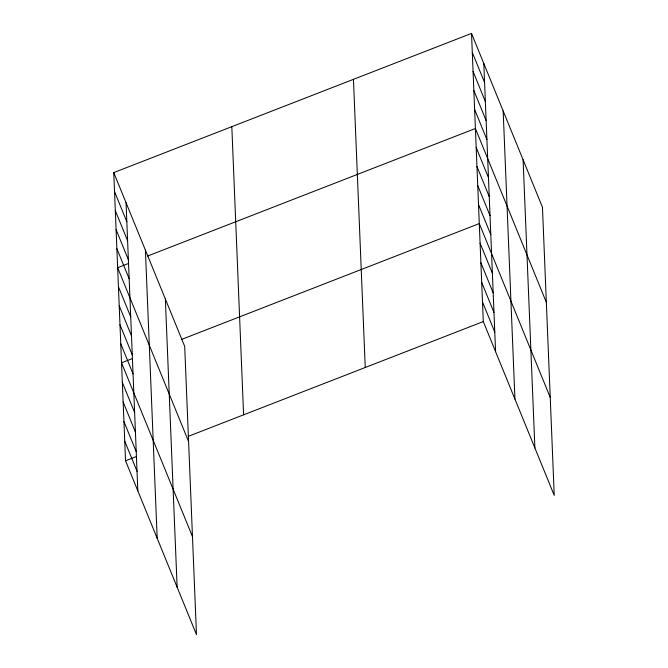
<?xml version="1.0" encoding="UTF-8"?>
<svg xmlns="http://www.w3.org/2000/svg" width="668" height="668" viewBox="0 0 668 668"><rect width="100%" height="100%" fill="white"/><g stroke="black" fill="none" stroke-linecap="round" stroke-linejoin="round"><path stroke-width="1" d="M113.76 172.603L184.702 346.433L196.484 634.6L125.542 460.761L113.76 172.603L471.516 33.4L542.458 207.239L554.24 495.397L483.298 321.567L471.516 33.4M128.298 263.551L117.651 267.693L188.593 441.531M147.653 256.019L475.407 128.498L546.34 302.328M132.18 358.649L121.534 362.791L192.476 536.621M181.537 339.444L479.29 223.588L550.232 397.427M125.542 460.761L136.188 456.62M188.443 436.287L483.298 321.567M472.293 52.421L484.584 82.531M473.069 71.434L485.36 101.553M473.846 90.456L486.137 120.574M474.622 109.477L486.914 139.587M476.184 147.511L488.475 177.63M476.96 166.532L489.252 196.651M477.737 185.554L490.028 215.664M478.513 204.567L490.805 234.685M480.092 243.185L492.383 273.296M480.893 262.774L493.184 292.893M481.695 282.372L493.986 312.49M482.496 301.969L494.788 332.088M114.545 191.616L126.828 221.734M115.322 210.637L127.613 240.756M116.098 229.658L128.39 259.777M116.875 248.68L129.166 278.79M118.428 286.714L130.719 316.832M119.205 305.735L131.496 335.845M119.981 324.748L132.272 354.867M120.758 343.769L133.049 373.888M122.336 382.388L134.627 412.498M123.137 401.977L135.429 432.096M123.939 421.575L136.23 451.693M124.741 441.172L137.032 471.282M523.102 159.811L534.884 447.969M503.163 110.946L514.936 399.105M483.807 63.518L495.581 351.677M353.455 79.333L365.237 367.5M231.821 126.661L243.603 414.828M165.347 299.005L177.129 587.172M145.407 250.141L157.189 538.308M126.052 202.713L137.833 490.88"/></g></svg>
